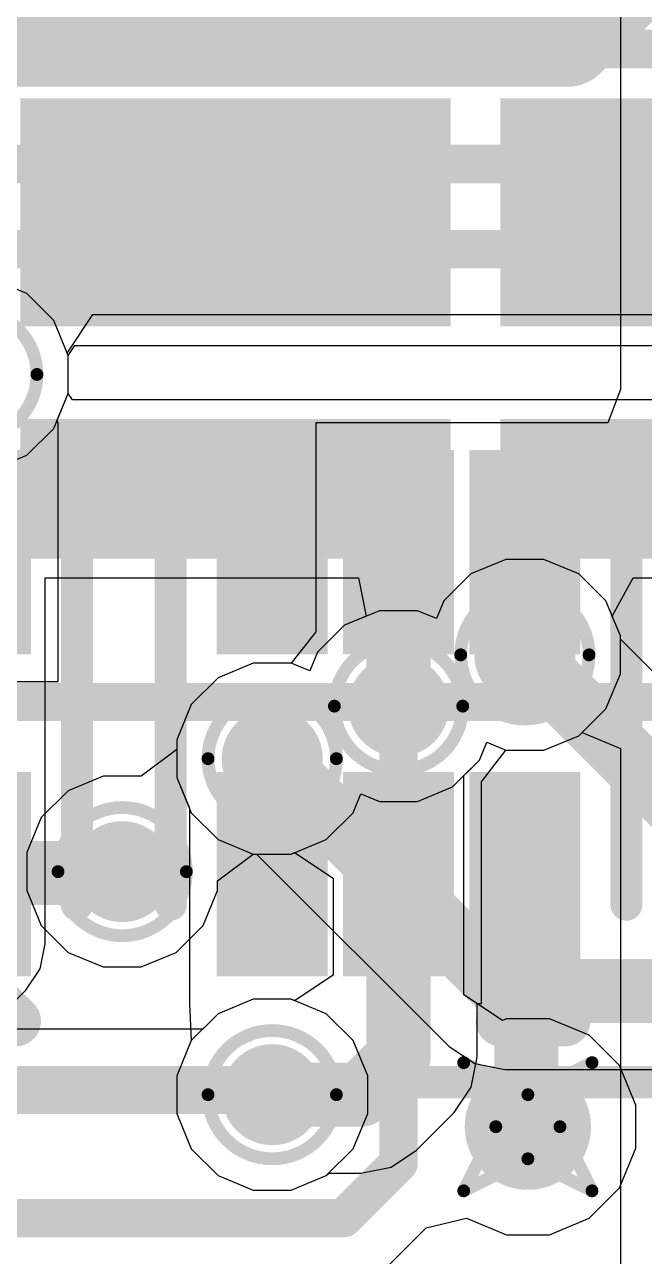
# Model space of a CAD drawing. Header units: inches. Extents: x -10 to 344, y -7 to 75.
# Drawn here: x 45.99 to 48.443, y 5.739 to 10.619 of the extents above; entities that cross this region are included whole.
import ezdxf

# ---------------------------------------------------------------- set-up
doc = ezdxf.new("R2010")
doc.units = ezdxf.units.IN
for name, color, linetype in [('Bottom Layer', 5, 'Continuous'), ('Bottom Overlay', 54, 'Continuous'), ('Bottom Paste', 16, 'Continuous'), ('Bottom Solder', 6, 'Continuous'), ('Drill Drawing', 1, 'Continuous'), ('Mid Layer 1', 16, 'Continuous'), ('Mid Layer 2', 76, 'Continuous'), ('Top Layer', 1, 'Continuous'), ('Top Overlay', 2, 'Continuous'), ('Top Solder', 216, 'Continuous'), ('Via Holes', 16, 'Continuous')]:
    doc.layers.add(name, color=color, linetype=linetype)

# ---------------------------------------------------------------- blocks, each defined once
blk = doc.blocks.new('8_WSON__8_6__28')
at = {"layer": 'Top Overlay'}
blk.add_lwpolyline([(4, -3, 0.127, 0.127, 0), (-4, -3, 0.127, 0.127, 0)], format="xyseb", dxfattribs=at)
blk = doc.blocks.new('MFFX_29')
at = {"layer": 'Top Layer'}
for points in [[(-1.6999, 1.905), (-0.1999, 1.905), (-0.1999, 1.555), (-1.6999, 1.555)], [(0.2001, 1.905), (1.7001, 1.905), (1.7001, 1.555), (0.2001, 1.555)], [(-1.6999, 0.985), (-0.1999, 0.985), (-0.1999, 0.285), (-1.6999, 0.285)], [(0.2001, 0.985), (1.7001, 0.985), (1.7001, 0.285), (0.2001, 0.285)]]:
    blk.add_hatch(color=1, dxfattribs=at).paths.add_polyline_path(points)
at = {"layer": 'Top Solder'}
for points in [[(-1.8015, 2.0066), (-0.0983, 2.0066), (-0.0983, 1.4534), (-1.8015, 1.4534)], [(0.0985, 2.0066), (1.8017, 2.0066), (1.8017, 1.4534), (0.0985, 1.4534)], [(-1.8015, 1.0866), (-0.0983, 1.0866), (-0.0983, 0.1834), (-1.8015, 0.1834)], [(0.0985, 1.0866), (1.8017, 1.0866), (1.8017, 0.1834), (0.0985, 0.1834)]]:
    blk.add_hatch(color=216, dxfattribs=at).paths.add_polyline_path(points)
at = {"layer": 'Top Overlay'}
blk.add_lwpolyline([(2.27, 2.575, 0.15, 0.15, 0), (-3.075, 2.575, 0.15, 0.15, 0)], format="xyseb", dxfattribs=at)
blk = doc.blocks.new('SOT_563_B_75')
at = {"layer": 'Bottom Layer'}
for points in [[(-0.973, 0.35), (-0.973, 0.65), (-0.303, 0.65), (-0.303, 0.35)], [(0.303, 0.35), (0.303, 0.65), (0.973, 0.65), (0.973, 0.35)], [(-0.973, -0.15), (-0.973, 0.15), (-0.303, 0.15), (-0.303, -0.15)], [(0.303, -0.15), (0.303, 0.15), (0.973, 0.15), (0.973, -0.15)], [(-0.973, -0.65), (-0.973, -0.35), (-0.303, -0.35), (-0.303, -0.65)], [(0.303, -0.65), (0.303, -0.35), (0.973, -0.35), (0.973, -0.65)]]:
    blk.add_hatch(color=5, dxfattribs=at).paths.add_polyline_path(points)
at = {"layer": 'Bottom Paste'}
for points in [[(-0.973, 0.35), (-0.973, 0.65), (-0.303, 0.65), (-0.303, 0.35)], [(0.303, 0.35), (0.303, 0.65), (0.973, 0.65), (0.973, 0.35)], [(-0.973, -0.15), (-0.973, 0.15), (-0.303, 0.15), (-0.303, -0.15)], [(0.303, -0.15), (0.303, 0.15), (0.973, 0.15), (0.973, -0.15)], [(-0.973, -0.65), (-0.973, -0.35), (-0.303, -0.35), (-0.303, -0.65)], [(0.303, -0.65), (0.303, -0.35), (0.973, -0.35), (0.973, -0.65)]]:
    blk.add_hatch(color=16, dxfattribs=at).paths.add_polyline_path(points)
at = {"layer": 'Bottom Solder'}
for points in [[(-1.043, 0.28), (-1.043, 0.72), (-0.233, 0.72), (-0.233, 0.28)], [(0.233, 0.28), (0.233, 0.72), (1.043, 0.72), (1.043, 0.28)], [(-1.043, -0.22), (-1.043, 0.22), (-0.233, 0.22), (-0.233, -0.22)], [(0.233, -0.22), (0.233, 0.22), (1.043, 0.22), (1.043, -0.22)], [(-1.043, -0.72), (-1.043, -0.28), (-0.233, -0.28), (-0.233, -0.72)], [(0.233, -0.72), (0.233, -0.28), (1.043, -0.28), (1.043, -0.72)]]:
    blk.add_hatch(color=6, dxfattribs=at).paths.add_polyline_path(points)
at = {"layer": 'Bottom Overlay'}
for points in [[(-0.7588, 0.9016, 0.127, 0.127, 0), (0.7412, 0.9016, 0.127, 0.127, 0)], [(-1.2203, -0.4052, 0.2, 0.2, 0), (-1.2203, -0.6592, 0.2, 0.2, 0)], [(-1.2203, -0.4052, 0.2, 0.2, 0), (-1.0933, -0.5322, 0.2, 0.2, 0)], [(-1.0933, -0.5322, 0.2, 0.2, 0), (-1.2203, -0.6592, 0.2, 0.2, 0)], [(-0.7588, -0.9016, 0.127, 0.127, 0), (0.7412, -0.9016, 0.127, 0.127, 0)]]:
    blk.add_lwpolyline(points, format="xyseb", dxfattribs=at)
for points in [[(-0.7905, 0.9016, 0.0635, 0.0635, 1), (-0.727, 0.9016, 0.0635, 0.0635, 1)], [(0.7095, 0.9016, 0.0635, 0.0635, 1), (0.773, 0.9016, 0.0635, 0.0635, 1)], [(-1.2703, -0.4052, 0.1, 0.1, 1), (-1.1703, -0.4052, 0.1, 0.1, 1)], [(-1.2703, -0.4052, 0.1, 0.1, 1), (-1.1703, -0.4052, 0.1, 0.1, 1)], [(-1.1433, -0.5322, 0.1, 0.1, 1), (-1.0433, -0.5322, 0.1, 0.1, 1)], [(-1.1433, -0.5322, 0.1, 0.1, 1), (-1.0433, -0.5322, 0.1, 0.1, 1)], [(-1.2703, -0.6592, 0.1, 0.1, 1), (-1.1703, -0.6592, 0.1, 0.1, 1)], [(-1.2703, -0.6592, 0.1, 0.1, 1), (-1.1703, -0.6592, 0.1, 0.1, 1)], [(-0.7905, -0.9016, 0.0635, 0.0635, 1), (-0.727, -0.9016, 0.0635, 0.0635, 1)], [(0.7095, -0.9016, 0.0635, 0.0635, 1), (0.773, -0.9016, 0.0635, 0.0635, 1)]]:
    blk.add_lwpolyline(points, format="xyseb", close=True, dxfattribs=at)
blk = doc.blocks.new('SOT_563_B_77')
at = {"layer": 'Bottom Layer'}
for points in [[(-0.973, 0.35), (-0.973, 0.65), (-0.303, 0.65), (-0.303, 0.35)], [(0.303, 0.35), (0.303, 0.65), (0.973, 0.65), (0.973, 0.35)], [(-0.973, -0.15), (-0.973, 0.15), (-0.303, 0.15), (-0.303, -0.15)], [(0.303, -0.15), (0.303, 0.15), (0.973, 0.15), (0.973, -0.15)], [(-0.973, -0.65), (-0.973, -0.35), (-0.303, -0.35), (-0.303, -0.65)], [(0.303, -0.65), (0.303, -0.35), (0.973, -0.35), (0.973, -0.65)]]:
    blk.add_hatch(color=5, dxfattribs=at).paths.add_polyline_path(points)
at = {"layer": 'Bottom Paste'}
for points in [[(-0.973, 0.35), (-0.973, 0.65), (-0.303, 0.65), (-0.303, 0.35)], [(0.303, 0.35), (0.303, 0.65), (0.973, 0.65), (0.973, 0.35)], [(-0.973, -0.15), (-0.973, 0.15), (-0.303, 0.15), (-0.303, -0.15)], [(0.303, -0.15), (0.303, 0.15), (0.973, 0.15), (0.973, -0.15)], [(-0.973, -0.65), (-0.973, -0.35), (-0.303, -0.35), (-0.303, -0.65)], [(0.303, -0.65), (0.303, -0.35), (0.973, -0.35), (0.973, -0.65)]]:
    blk.add_hatch(color=16, dxfattribs=at).paths.add_polyline_path(points)
at = {"layer": 'Bottom Solder'}
for points in [[(-1.043, 0.28), (-1.043, 0.72), (-0.233, 0.72), (-0.233, 0.28)], [(0.233, 0.28), (0.233, 0.72), (1.043, 0.72), (1.043, 0.28)], [(-1.043, -0.22), (-1.043, 0.22), (-0.233, 0.22), (-0.233, -0.22)], [(0.233, -0.22), (0.233, 0.22), (1.043, 0.22), (1.043, -0.22)], [(-1.043, -0.72), (-1.043, -0.28), (-0.233, -0.28), (-0.233, -0.72)], [(0.233, -0.72), (0.233, -0.28), (1.043, -0.28), (1.043, -0.72)]]:
    blk.add_hatch(color=6, dxfattribs=at).paths.add_polyline_path(points)
at = {"layer": 'Bottom Overlay'}
for points in [[(-0.7588, 0.9016, 0.127, 0.127, 0), (0.7412, 0.9016, 0.127, 0.127, 0)], [(-1.2203, -0.4052, 0.2, 0.2, 0), (-1.2203, -0.6592, 0.2, 0.2, 0)], [(-1.2203, -0.4052, 0.2, 0.2, 0), (-1.0933, -0.5322, 0.2, 0.2, 0)], [(-1.0933, -0.5322, 0.2, 0.2, 0), (-1.2203, -0.6592, 0.2, 0.2, 0)], [(-0.7588, -0.9016, 0.127, 0.127, 0), (0.7412, -0.9016, 0.127, 0.127, 0)]]:
    blk.add_lwpolyline(points, format="xyseb", dxfattribs=at)
for points in [[(-0.7905, 0.9016, 0.0635, 0.0635, 1), (-0.727, 0.9016, 0.0635, 0.0635, 1)], [(0.7095, 0.9016, 0.0635, 0.0635, 1), (0.773, 0.9016, 0.0635, 0.0635, 1)], [(-1.2703, -0.4052, 0.1, 0.1, 1), (-1.1703, -0.4052, 0.1, 0.1, 1)], [(-1.2703, -0.4052, 0.1, 0.1, 1), (-1.1703, -0.4052, 0.1, 0.1, 1)], [(-1.1433, -0.5322, 0.1, 0.1, 1), (-1.0433, -0.5322, 0.1, 0.1, 1)], [(-1.1433, -0.5322, 0.1, 0.1, 1), (-1.0433, -0.5322, 0.1, 0.1, 1)], [(-1.2703, -0.6592, 0.1, 0.1, 1), (-1.1703, -0.6592, 0.1, 0.1, 1)], [(-1.2703, -0.6592, 0.1, 0.1, 1), (-1.1703, -0.6592, 0.1, 0.1, 1)], [(-0.7905, -0.9016, 0.0635, 0.0635, 1), (-0.727, -0.9016, 0.0635, 0.0635, 1)], [(0.7095, -0.9016, 0.0635, 0.0635, 1), (0.773, -0.9016, 0.0635, 0.0635, 1)]]:
    blk.add_lwpolyline(points, format="xyseb", close=True, dxfattribs=at)

msp = doc.modelspace()

# ---------------------------------------------------------------- hatches: boundary and pattern name
at = {"layer": 'Bottom Layer'}
h = msp.add_hatch(color=5, dxfattribs=at)
edge = h.paths.add_edge_path()
edge.add_arc((47.9703, 8.122), 0.2, 0, 360)
h = msp.add_hatch(color=5, dxfattribs=at)
edge = h.paths.add_edge_path()
edge.add_arc((47.4703, 7.9188), 0.2, 0, 360)
h = msp.add_hatch(color=5, dxfattribs=at)
edge = h.paths.add_edge_path()
edge.add_arc((46.9703, 7.7107), 0.2, 0, 360)
h = msp.add_hatch(color=5, dxfattribs=at)
edge = h.paths.add_edge_path()
edge.add_arc((46.3765, 7.2632), 0.2, 0, 360)
h = msp.add_hatch(color=5, dxfattribs=at)
edge = h.paths.add_edge_path()
edge.add_arc((46.9703, 6.3795), 0.2, 0, 360)
h = msp.add_hatch(color=5, dxfattribs=at)
edge = h.paths.add_edge_path()
edge.add_arc((47.9822, 6.2525), 0.25, 0, 360)
at = {"layer": 'Mid Layer 1'}
h = msp.add_hatch(color=16, dxfattribs=at)
edge = h.paths.add_edge_path()
edge.add_arc((47.9703, 8.122), 0.2, 0, 360)
h = msp.add_hatch(color=16, dxfattribs=at)
edge = h.paths.add_edge_path()
edge.add_arc((47.4703, 7.9188), 0.2, 0, 360)
h = msp.add_hatch(color=16, dxfattribs=at)
edge = h.paths.add_edge_path()
edge.add_arc((46.9703, 7.7107), 0.2, 0, 360)
h = msp.add_hatch(color=16, dxfattribs=at)
edge = h.paths.add_edge_path()
edge.add_arc((46.3765, 7.2632), 0.2, 0, 360)
h = msp.add_hatch(color=16, dxfattribs=at)
edge = h.paths.add_edge_path()
edge.add_arc((46.9703, 6.3795), 0.2, 0, 360)
h = msp.add_hatch(color=16, dxfattribs=at)
edge = h.paths.add_edge_path()
edge.add_arc((47.9822, 6.2525), 0.25, 0, 360)
at = {"layer": 'Mid Layer 2'}
h = msp.add_hatch(color=76, dxfattribs=at)
edge = h.paths.add_edge_path()
edge.add_arc((47.9703, 8.122), 0.2, 0, 360)
h = msp.add_hatch(color=76, dxfattribs=at)
edge = h.paths.add_edge_path()
edge.add_arc((47.4703, 7.9188), 0.2, 0, 360)
h = msp.add_hatch(color=76, dxfattribs=at)
edge = h.paths.add_edge_path()
edge.add_arc((46.9703, 7.7107), 0.2, 0, 360)
h = msp.add_hatch(color=76, dxfattribs=at)
edge = h.paths.add_edge_path()
edge.add_arc((46.3765, 7.2632), 0.2, 0, 360)
h = msp.add_hatch(color=76, dxfattribs=at)
edge = h.paths.add_edge_path()
edge.add_arc((46.9703, 6.3795), 0.2, 0, 360)
h = msp.add_hatch(color=76, dxfattribs=at)
edge = h.paths.add_edge_path()
edge.add_arc((47.9822, 6.2525), 0.25, 0, 360)
at = {"layer": 'Top Layer'}
h = msp.add_hatch(color=1, dxfattribs=at)
edge = h.paths.add_edge_path()
edge.add_arc((47.9703, 8.122), 0.2, 0, 360)
h = msp.add_hatch(color=1, dxfattribs=at)
edge = h.paths.add_edge_path()
edge.add_arc((47.4703, 7.9188), 0.2, 0, 360)
h = msp.add_hatch(color=1, dxfattribs=at)
edge = h.paths.add_edge_path()
edge.add_arc((46.9703, 7.7107), 0.2, 0, 360)
h = msp.add_hatch(color=1, dxfattribs=at)
edge = h.paths.add_edge_path()
edge.add_arc((46.3765, 7.2632), 0.2, 0, 360)
h = msp.add_hatch(color=1, dxfattribs=at)
edge = h.paths.add_edge_path()
edge.add_arc((46.9703, 6.3795), 0.2, 0, 360)
h = msp.add_hatch(color=1, dxfattribs=at)
edge = h.paths.add_edge_path()
edge.add_arc((47.9822, 6.2525), 0.25, 0, 360)
at = {"layer": 'Via Holes'}
h = msp.add_hatch(color=7, dxfattribs=at)
edge = h.paths.add_edge_path()
edge.add_arc((47.9703, 8.122), 0.1, 0, 360)
h = msp.add_hatch(color=7, dxfattribs=at)
edge = h.paths.add_edge_path()
edge.add_arc((47.4703, 7.9188), 0.1, 0, 360)
h = msp.add_hatch(color=7, dxfattribs=at)
edge = h.paths.add_edge_path()
edge.add_arc((46.9703, 7.7107), 0.1, 0, 360)
h = msp.add_hatch(color=7, dxfattribs=at)
edge = h.paths.add_edge_path()
edge.add_arc((46.3765, 7.2632), 0.1, 0, 360)
h = msp.add_hatch(color=7, dxfattribs=at)
edge = h.paths.add_edge_path()
edge.add_arc((46.9703, 6.3795), 0.1, 0, 360)
h = msp.add_hatch(color=7, dxfattribs=at)
edge = h.paths.add_edge_path()
edge.add_arc((47.9822, 6.2525), 0.125, 0, 360)

# ---------------------------------------------------------------- linework, layer by layer
at = {"layer": 'Bottom Layer'}
for p, q in [((48.3488, 13.3238), (48.3488, 9.1732)), ((45.9992, 9.5531), (45.8603, 9.6106)), ((46.1055, 9.4468), (45.9992, 9.5531)), ((46.163, 9.3079), (46.1055, 9.4468)), ((46.163, 9.1576), (46.163, 9.3079)), ((46.1183, 9.0497), (46.163, 9.1576)), ((48.3488, 9.1732), (48.2981, 9.0418)), ((46.1236, 9.0418), (46.1183, 9.0497)), ((46.1236, 8.0162), (46.1236, 9.0418)), ((46.1236, 9.0418), (46.1236, 9.0418)), ((48.1964, 9.0418), (47.1425, 9.0418)), ((47.1425, 9.0418), (47.1425, 8.2133)), ((48.2981, 9.0418), (48.1964, 9.0418)), ((47.1425, 8.2133), (47.0455, 8.0885)), ((46.8952, 8.0885), (46.7563, 8.031)), ((47.0455, 8.0885), (46.8952, 8.0885)), ((45.6271, 8.0162), (46.1236, 8.0162)), ((46.7563, 8.031), (46.6501, 7.9247)), ((46.6501, 7.9247), (46.5925, 7.7859)), ((48.1843, 7.8017), (48.1964, 7.8138)), ((48.1964, 7.8138), (48.3488, 7.7507)), ((46.5925, 7.7859), (46.5925, 7.6356)), ((48.0455, 7.7442), (48.1843, 7.8017)), ((47.7981, 7.6194), (47.8952, 7.7442)), ((47.8952, 7.7442), (48.0455, 7.7442)), ((48.3488, 7.7507), (48.3488, 5.3846)), ((46.5925, 7.6356), (46.6425, 7.5149)), ((47.7981, 6.7402), (47.7981, 7.6194)), ((46.6425, 7.5149), (46.6425, 6.7402)), ((46.6425, 6.7402), (46.6425, 6.7402)), ((46.6425, 6.7402), (46.6425, 6.7402)), ((46.6425, 6.7402), (46.6501, 6.5935)), ((47.7811, 6.5283), (47.7811, 6.7402)), ((47.7811, 6.7402), (47.7981, 6.7402)), ((46.6501, 6.5935), (46.5925, 6.4546)), ((47.7575, 6.4093), (47.7811, 6.5283)), ((46.5925, 6.4546), (46.5925, 6.3043)), ((47.6901, 6.3085), (47.7575, 6.4093)), ((46.5925, 6.3043), (46.6501, 6.1655)), ((47.5413, 6.1597), (47.6901, 6.3085)), ((46.6501, 6.1655), (46.7563, 6.0592)), ((47.4405, 6.0924), (47.5413, 6.1597)), ((46.7563, 6.0592), (46.8952, 6.0017)), ((47.0455, 6.0017), (47.1843, 6.0592)), ((47.1843, 6.0592), (47.1939, 6.0687)), ((47.1939, 6.0687), (47.3215, 6.0687)), ((47.3215, 6.0687), (47.4405, 6.0924)), ((46.8952, 6.0017), (47.0455, 6.0017))]:
    msp.add_line(p, q, dxfattribs=at)
for points in [[(47.4703, 8.0712, 0.254, 0.254, 0), (47.4703, 8.529, 0.254, 0.254, 0)], [(47.9703, 8.122, 0.1524, 0.1524, 0), (47.9703, 8.529, 0.1524, 0.1524, 0)], [(46.9703, 7.253, 0.1524, 0.1524, 0), (46.9703, 7.7107, 0.1524, 0.1524, 0)], [(47.4703, 6.5283, 0.254, 0.254, 0), (47.4703, 7.38, 0.254, 0.254, 0)], [(45.8009, 7.2581, 0.254, 0.254, 0), (46.3714, 7.2581, 0.254, 0.254, 0)], [(46.3714, 7.2581, 0.254, 0.254, 0), (46.3765, 7.2632, 0.254, 0.254, 0)], [(47.9763, 6.2076, 0.254, 0.254, 0), (47.9763, 7.247, 0.254, 0.254, 0)], [(47.9703, 7.253, 0.1524, 0.1524, 0), (47.9763, 7.247, 0.1524, 0.1524, 0)], [(47.3215, 6.3795, 0.254, 0.254, 0), (47.4703, 6.5283, 0.254, 0.254, 0)], [(46.9703, 6.3795, 0.254, 0.254, 0), (47.3215, 6.3795, 0.254, 0.254, 0)], [(47.9763, 6.2076, 0.1524, 0.1524, 0), (47.9822, 6.2017, 0.1524, 0.1524, 0)]]:
    msp.add_lwpolyline(points, format="xyseb", dxfattribs=at)
for points in [[(47.4068, 8.529, 0.127, 0.127, 1), (47.5338, 8.529, 0.127, 0.127, 1)], [(47.9322, 8.529, 0.0762, 0.0762, 1), (48.0084, 8.529, 0.0762, 0.0762, 1)], [(47.4068, 8.0712, 0.127, 0.127, 1), (47.5338, 8.0712, 0.127, 0.127, 1)], [(47.9322, 8.122, 0.0762, 0.0762, 1), (48.0084, 8.122, 0.0762, 0.0762, 1)], [(46.9322, 7.7107, 0.0762, 0.0762, 1), (47.0084, 7.7107, 0.0762, 0.0762, 1)], [(47.4068, 7.38, 0.127, 0.127, 1), (47.5338, 7.38, 0.127, 0.127, 1)], [(46.3079, 7.2581, 0.127, 0.127, 1), (46.4349, 7.2581, 0.127, 0.127, 1)], [(46.3079, 7.2581, 0.127, 0.127, 1), (46.4349, 7.2581, 0.127, 0.127, 1)], [(46.313, 7.2632, 0.127, 0.127, 1), (46.44, 7.2632, 0.127, 0.127, 1)], [(47.9128, 7.247, 0.127, 0.127, 1), (48.0398, 7.247, 0.127, 0.127, 1)], [(46.9322, 7.253, 0.0762, 0.0762, 1), (47.0084, 7.253, 0.0762, 0.0762, 1)], [(47.9322, 7.253, 0.0762, 0.0762, 1), (48.0084, 7.253, 0.0762, 0.0762, 1)], [(47.9382, 7.247, 0.0762, 0.0762, 1), (48.0144, 7.247, 0.0762, 0.0762, 1)], [(47.4068, 6.5283, 0.127, 0.127, 1), (47.5338, 6.5283, 0.127, 0.127, 1)], [(47.4068, 6.5283, 0.127, 0.127, 1), (47.5338, 6.5283, 0.127, 0.127, 1)], [(46.9068, 6.3795, 0.127, 0.127, 1), (47.0338, 6.3795, 0.127, 0.127, 1)], [(47.258, 6.3795, 0.127, 0.127, 1), (47.385, 6.3795, 0.127, 0.127, 1)], [(47.258, 6.3795, 0.127, 0.127, 1), (47.385, 6.3795, 0.127, 0.127, 1)], [(47.9128, 6.2076, 0.127, 0.127, 1), (48.0398, 6.2076, 0.127, 0.127, 1)], [(47.9382, 6.2076, 0.0762, 0.0762, 1), (48.0144, 6.2076, 0.0762, 0.0762, 1)], [(47.9441, 6.2017, 0.0762, 0.0762, 1), (48.0203, 6.2017, 0.0762, 0.0762, 1)]]:
    msp.add_lwpolyline(points, format="xyseb", close=True, dxfattribs=at)
at = {"layer": 'Drill Drawing'}
for points in [[(46.0392, 9.2328, 0.0508, 0.0508, 1), (45.5312, 9.2328, 0.0508, 0.0508, 1)], [(46.0265, 9.2328, 0.0254, 0.0254, 1), (46.0519, 9.2328, 0.0254, 0.0254, 1)], [(48.2243, 8.122, 0.0508, 0.0508, 1), (47.7163, 8.122, 0.0508, 0.0508, 1)], [(47.7243, 7.9188, 0.0508, 0.0508, 1), (47.2163, 7.9188, 0.0508, 0.0508, 1)], [(47.7036, 8.122, 0.0254, 0.0254, 1), (47.729, 8.122, 0.0254, 0.0254, 1)], [(48.2116, 8.122, 0.0254, 0.0254, 1), (48.237, 8.122, 0.0254, 0.0254, 1)], [(47.2243, 7.7107, 0.0508, 0.0508, 1), (46.7163, 7.7107, 0.0508, 0.0508, 1)], [(47.2036, 7.9188, 0.0254, 0.0254, 1), (47.229, 7.9188, 0.0254, 0.0254, 1)], [(47.7116, 7.9188, 0.0254, 0.0254, 1), (47.737, 7.9188, 0.0254, 0.0254, 1)], [(46.7036, 7.7107, 0.0254, 0.0254, 1), (46.729, 7.7107, 0.0254, 0.0254, 1)], [(47.2116, 7.7107, 0.0254, 0.0254, 1), (47.237, 7.7107, 0.0254, 0.0254, 1)], [(46.6305, 7.2632, 0.0508, 0.0508, 1), (46.1225, 7.2632, 0.0508, 0.0508, 1)], [(46.1098, 7.2632, 0.0254, 0.0254, 1), (46.1352, 7.2632, 0.0254, 0.0254, 1)], [(46.6178, 7.2632, 0.0254, 0.0254, 1), (46.6432, 7.2632, 0.0254, 0.0254, 1)], [(47.2243, 6.3795, 0.0508, 0.0508, 1), (46.7163, 6.3795, 0.0508, 0.0508, 1)], [(47.7155, 6.5065, 0.0254, 0.0254, 1), (47.7409, 6.5065, 0.0254, 0.0254, 1)], [(47.7155, 6.5065, 0.0254, 0.0254, 1), (47.7409, 6.5065, 0.0254, 0.0254, 1)], [(48.2235, 6.5065, 0.0254, 0.0254, 1), (48.2489, 6.5065, 0.0254, 0.0254, 1)], [(48.2235, 6.5065, 0.0254, 0.0254, 1), (48.2489, 6.5065, 0.0254, 0.0254, 1)], [(46.7036, 6.3795, 0.0254, 0.0254, 1), (46.729, 6.3795, 0.0254, 0.0254, 1)], [(47.2116, 6.3795, 0.0254, 0.0254, 1), (47.237, 6.3795, 0.0254, 0.0254, 1)], [(47.9695, 6.3795, 0.0254, 0.0254, 1), (47.9949, 6.3795, 0.0254, 0.0254, 1)], [(47.9695, 6.3795, 0.0254, 0.0254, 1), (47.9949, 6.3795, 0.0254, 0.0254, 1)], [(47.8425, 6.2525, 0.0254, 0.0254, 1), (47.8679, 6.2525, 0.0254, 0.0254, 1)], [(47.8425, 6.2525, 0.0254, 0.0254, 1), (47.8679, 6.2525, 0.0254, 0.0254, 1)], [(48.0965, 6.2525, 0.0254, 0.0254, 1), (48.1219, 6.2525, 0.0254, 0.0254, 1)], [(48.0965, 6.2525, 0.0254, 0.0254, 1), (48.1219, 6.2525, 0.0254, 0.0254, 1)], [(47.9695, 6.1255, 0.0254, 0.0254, 1), (47.9949, 6.1255, 0.0254, 0.0254, 1)], [(47.9695, 6.1255, 0.0254, 0.0254, 1), (47.9949, 6.1255, 0.0254, 0.0254, 1)], [(47.7155, 5.9985, 0.0254, 0.0254, 1), (47.7409, 5.9985, 0.0254, 0.0254, 1)], [(47.7155, 5.9985, 0.0254, 0.0254, 1), (47.7409, 5.9985, 0.0254, 0.0254, 1)], [(48.2235, 5.9985, 0.0254, 0.0254, 1), (48.2489, 5.9985, 0.0254, 0.0254, 1)], [(48.2235, 5.9985, 0.0254, 0.0254, 1), (48.2489, 5.9985, 0.0254, 0.0254, 1)]]:
    msp.add_lwpolyline(points, format="xyseb", close=True, dxfattribs=at)
for points in [[(47.7282, 6.5065, 0.0508, 0.0508, 0), (47.9822, 6.3795, 0.0508, 0.0508, 0)], [(47.7282, 6.5065, 0.0508, 0.0508, 0), (47.8552, 6.2525, 0.0508, 0.0508, 0)], [(47.9822, 6.3795, 0.0508, 0.0508, 0), (48.2362, 6.5065, 0.0508, 0.0508, 0)], [(48.1092, 6.2525, 0.0508, 0.0508, 0), (48.2362, 6.5065, 0.0508, 0.0508, 0)], [(47.7282, 5.9985, 0.0508, 0.0508, 0), (47.8552, 6.2525, 0.0508, 0.0508, 0)], [(48.1092, 6.2525, 0.0508, 0.0508, 0), (48.2362, 5.9985, 0.0508, 0.0508, 0)], [(47.7282, 5.9985, 0.0508, 0.0508, 0), (47.9822, 6.1255, 0.0508, 0.0508, 0)], [(47.9822, 6.1255, 0.0508, 0.0508, 0), (48.2362, 5.9985, 0.0508, 0.0508, 0)]]:
    msp.add_lwpolyline(points, format="xyseb", dxfattribs=at)
at = {"layer": 'Mid Layer 1'}
for p, q in [((45.9992, 9.5531), (45.8603, 9.6106)), ((46.1055, 9.4468), (45.9992, 9.5531)), ((46.163, 9.3079), (46.1055, 9.4468)), ((46.163, 9.1576), (46.163, 9.3079)), ((46.1055, 9.0188), (46.163, 9.1576)), ((45.9992, 8.9125), (46.1055, 9.0188)), ((45.8603, 8.855), (45.9992, 8.9125)), ((47.8952, 8.4998), (47.7563, 8.4423)), ((48.0455, 8.4998), (47.8952, 8.4998)), ((48.1843, 8.4423), (48.0455, 8.4998)), ((47.7563, 8.4423), (47.6501, 8.336)), ((48.2906, 8.336), (48.1843, 8.4423)), ((47.3952, 8.2966), (47.2563, 8.2391)), ((47.5455, 8.2966), (47.3952, 8.2966)), ((47.6208, 8.2654), (47.5455, 8.2966)), ((47.6501, 8.336), (47.6208, 8.2654)), ((48.3481, 8.1971), (48.2906, 8.336)), ((47.2563, 8.2391), (47.1501, 8.1328)), ((48.3481, 8.1837), (48.3481, 8.1971)), ((48.9604, 7.5714), (48.3481, 8.1837)), ((47.1501, 8.1328), (47.1191, 8.058)), ((46.8952, 8.0885), (46.7563, 8.031)), ((47.0455, 8.0885), (46.8952, 8.0885)), ((47.1191, 8.058), (47.0455, 8.0885)), ((46.7563, 8.031), (46.6501, 7.9247)), ((46.6501, 7.9247), (46.5925, 7.7859)), ((46.5925, 7.7859), (46.5925, 7.6356)), ((46.5925, 7.6356), (46.6501, 7.4967)), ((46.6501, 7.4967), (46.7563, 7.3904)), ((46.7563, 7.3904), (46.8952, 7.3329)), ((46.8952, 7.3329), (46.9086, 7.3329)), ((46.9086, 7.3329), (47.6709, 6.5707)), ((46.8952, 6.7573), (46.7563, 6.6998)), ((47.0455, 6.7573), (46.8952, 6.7573)), ((47.1843, 6.6998), (47.0455, 6.7573)), ((46.7563, 6.6998), (46.6501, 6.5935)), ((47.2906, 6.5935), (47.1843, 6.6998)), ((46.6501, 6.5935), (46.5925, 6.4546)), ((47.3481, 6.4546), (47.2906, 6.5935)), ((47.6709, 6.5707), (47.7717, 6.5033)), ((47.7717, 6.5033), (47.8906, 6.4796)), ((46.5925, 6.4546), (46.5925, 6.3043)), ((47.3481, 6.3043), (47.3481, 6.4546)), ((47.8906, 6.4796), (49.9696, 6.4796)), ((46.5925, 6.3043), (46.6501, 6.1655)), ((47.2906, 6.1655), (47.3481, 6.3043)), ((46.6501, 6.1655), (46.7563, 6.0592)), ((47.1843, 6.0592), (47.2906, 6.1655)), ((46.7563, 6.0592), (46.8952, 6.0017)), ((47.0455, 6.0017), (47.1843, 6.0592)), ((46.8952, 6.0017), (47.0455, 6.0017))]:
    msp.add_line(p, q, dxfattribs=at)
for points in [[(47.9703, 8.122, 0.254, 0.254, 0), (48.8317, 7.2606, 0.254, 0.254, 0)], [(46.9703, 7.7107, 0.254, 0.254, 0), (47.8906, 6.7904, 0.254, 0.254, 0)], [(47.8906, 6.7904, 0.254, 0.254, 0), (51.8457, 6.7904, 0.254, 0.254, 0)]]:
    msp.add_lwpolyline(points, format="xyseb", dxfattribs=at)
for points in [[(47.9068, 8.122, 0.127, 0.127, 1), (48.0338, 8.122, 0.127, 0.127, 1)], [(46.9068, 7.7107, 0.127, 0.127, 1), (47.0338, 7.7107, 0.127, 0.127, 1)], [(47.8271, 6.7904, 0.127, 0.127, 1), (47.9541, 6.7904, 0.127, 0.127, 1)], [(47.8271, 6.7904, 0.127, 0.127, 1), (47.9541, 6.7904, 0.127, 0.127, 1)]]:
    msp.add_lwpolyline(points, format="xyseb", close=True, dxfattribs=at)
at = {"layer": 'Mid Layer 2'}
for p, q in [((46.159, 9.3177), (46.2608, 9.4701)), ((46.2608, 9.4701), (49.7793, 9.4701)), ((46.163, 9.3079), (46.159, 9.3177)), ((46.163, 9.1576), (46.163, 9.3079)), ((46.1055, 9.0188), (46.163, 9.1576)), ((45.9992, 8.9125), (46.1055, 9.0188)), ((45.8603, 8.855), (45.9992, 8.9125)), ((47.8952, 8.4998), (47.7563, 8.4423)), ((48.0455, 8.4998), (47.8952, 8.4998)), ((48.1843, 8.4423), (48.0455, 8.4998)), ((47.7563, 8.4423), (47.6501, 8.336)), ((48.2906, 8.336), (48.1843, 8.4423)), ((47.3952, 8.2966), (47.2563, 8.2391)), ((47.5455, 8.2966), (47.3952, 8.2966)), ((47.6208, 8.2654), (47.5455, 8.2966)), ((47.6501, 8.336), (47.6208, 8.2654)), ((48.3481, 8.1971), (48.2906, 8.336)), ((47.2563, 8.2391), (47.1501, 8.1328)), ((48.3481, 8.0469), (48.3481, 8.1971)), ((47.1501, 8.1328), (47.1191, 8.058)), ((46.8952, 8.0885), (46.7563, 8.031)), ((47.0455, 8.0885), (46.8952, 8.0885)), ((47.1191, 8.058), (47.0455, 8.0885)), ((46.7563, 8.031), (46.6501, 7.9247)), ((48.2906, 7.908), (48.3481, 8.0469)), ((46.6501, 7.9247), (46.5925, 7.7859)), ((48.1843, 7.8017), (48.2906, 7.908)), ((46.5925, 7.7859), (46.5925, 7.7476)), ((47.7906, 7.7048), (47.8199, 7.7754)), ((47.8199, 7.7754), (47.8952, 7.7442)), ((48.0455, 7.7442), (48.1843, 7.8017)), ((46.5925, 7.7476), (46.4517, 7.641)), ((47.8952, 7.7442), (48.0455, 7.7442)), ((47.7293, 7.6435), (47.7906, 7.7048)), ((46.3014, 7.641), (46.1625, 7.5835)), ((46.4517, 7.641), (46.3014, 7.641)), ((47.7293, 6.7757), (47.7293, 7.6435)), ((46.1625, 7.5835), (46.0563, 7.4772)), ((46.0563, 7.4772), (45.9987, 7.3383)), ((45.9987, 7.3383), (45.9987, 7.188)), ((46.7543, 7.2263), (46.8952, 7.3329)), ((46.8952, 7.3329), (47.0455, 7.3329)), ((47.0455, 7.3329), (47.059, 7.3385)), ((47.059, 7.3385), (47.2114, 7.2367)), ((46.7543, 7.188), (46.7543, 7.2263)), ((47.2114, 7.2367), (47.2114, 6.8535)), ((45.9987, 7.188), (46.0563, 7.0492)), ((46.6968, 7.0492), (46.7543, 7.188)), ((46.0563, 7.0492), (46.1625, 6.9429)), ((46.5905, 6.9429), (46.6968, 7.0492)), ((46.1625, 6.9429), (46.3014, 6.8854)), ((46.4517, 6.8854), (46.5905, 6.9429)), ((46.3014, 6.8854), (46.4517, 6.8854)), ((47.2114, 6.8535), (47.059, 6.7517)), ((46.8952, 6.7573), (46.7563, 6.6998)), ((47.0455, 6.7573), (46.8952, 6.7573)), ((47.059, 6.7517), (47.0455, 6.7573)), ((47.8817, 6.6739), (47.7293, 6.7757)), ((46.7563, 6.6998), (46.695, 6.6384)), ((46.695, 6.6384), (45.2351, 6.6384)), ((47.8971, 6.6803), (47.8817, 6.6739)), ((48.0673, 6.6803), (47.8971, 6.6803)), ((48.2245, 6.6151), (48.0673, 6.6803)), ((48.3448, 6.4948), (48.2245, 6.6151)), ((48.41, 6.3376), (48.3448, 6.4948)), ((48.41, 6.1674), (48.41, 6.3376)), ((48.3448, 6.0101), (48.41, 6.1674)), ((48.2245, 5.8898), (48.3448, 6.0101)), ((47.5798, 5.8516), (47.7398, 5.8898)), ((47.7398, 5.8898), (47.8971, 5.8247)), ((48.0673, 5.8247), (48.2245, 5.8898)), ((47.4355, 5.7074), (47.5798, 5.8516)), ((47.8971, 5.8247), (48.0673, 5.8247))]:
    msp.add_line(p, q, dxfattribs=at)
for points in [[(48.1369, 10.5628, 0.381, 0.381, 0), (49.1035, 11.5293, 0.381, 0.381, 0)], [(35.9351, 10.5628, 0.381, 0.381, 0), (48.1369, 10.5628, 0.381, 0.381, 0)], [(36.3942, 10.0663, 0.1524, 0.1524, 0), (51.0524, 10.0663, 0.1524, 0.1524, 0)], [(36.5343, 9.729, 0.1524, 0.1524, 0), (50.8627, 9.729, 0.1524, 0.1524, 0)], [(47.4703, 6.1084, 0.1524, 0.1524, 0), (47.4703, 7.9188, 0.1524, 0.1524, 0)], [(42.9458, 6.3795, 0.1524, 0.1524, 0), (46.9703, 6.3795, 0.1524, 0.1524, 0)], [(47.2524, 5.8905, 0.1524, 0.1524, 0), (47.4703, 6.1084, 0.1524, 0.1524, 0)], [(43.1742, 5.8905, 0.1524, 0.1524, 0), (47.2524, 5.8905, 0.1524, 0.1524, 0)]]:
    msp.add_lwpolyline(points, format="xyseb", dxfattribs=at)
for points in [[(48.0416, 10.5628, 0.1905, 0.1905, 1), (48.2321, 10.5628, 0.1905, 0.1905, 1)], [(48.0416, 10.5628, 0.1905, 0.1905, 1), (48.2321, 10.5628, 0.1905, 0.1905, 1)], [(47.4322, 7.9188, 0.0762, 0.0762, 1), (47.5084, 7.9188, 0.0762, 0.0762, 1)], [(46.9322, 6.3795, 0.0762, 0.0762, 1), (47.0084, 6.3795, 0.0762, 0.0762, 1)], [(47.4322, 6.1084, 0.0762, 0.0762, 1), (47.5084, 6.1084, 0.0762, 0.0762, 1)], [(47.4322, 6.1084, 0.0762, 0.0762, 1), (47.5084, 6.1084, 0.0762, 0.0762, 1)], [(47.2143, 5.8905, 0.0762, 0.0762, 1), (47.2905, 5.8905, 0.0762, 0.0762, 1)], [(47.2143, 5.8905, 0.0762, 0.0762, 1), (47.2905, 5.8905, 0.0762, 0.0762, 1)]]:
    msp.add_lwpolyline(points, format="xyseb", close=True, dxfattribs=at)
at = {"layer": 'Top Layer'}
for p, q in [((46.163, 9.3079), (46.1892, 9.3472)), ((46.1892, 9.3472), (47.7531, 9.3472)), ((47.7531, 9.3472), (47.7531, 9.3471)), ((47.7531, 9.3471), (47.7975, 9.3471)), ((47.7975, 9.3471), (47.7975, 9.3472)), ((47.7975, 9.3472), (49.6531, 9.3472)), ((46.163, 9.1576), (46.163, 9.3079)), ((46.1796, 9.1328), (46.163, 9.1576)), ((47.7531, 9.1328), (46.1796, 9.1328)), ((47.7975, 9.1328), (47.7531, 9.1328)), ((47.7531, 9.1328), (47.7531, 9.1328)), ((47.9055, 9.1328), (47.7975, 9.1328)), ((47.7975, 9.1328), (47.7975, 9.1328)), ((49.6531, 9.1328), (47.9055, 9.1328)), ((46.0715, 6.9767), (46.0715, 8.4272)), ((46.0715, 8.4272), (47.3121, 8.4272)), ((47.3121, 8.4272), (47.3425, 8.2748)), ((48.316, 8.2748), (48.3986, 8.4272)), ((48.3986, 8.4272), (49.6531, 8.4272)), ((47.3425, 8.2748), (47.2563, 8.2391)), ((48.3481, 8.1971), (48.316, 8.2748)), ((47.2563, 8.2391), (47.1501, 8.1328)), ((48.3481, 8.0469), (48.3481, 8.1971)), ((47.1501, 8.1328), (47.1191, 8.058)), ((46.8952, 8.0885), (46.7563, 8.031)), ((47.0455, 8.0885), (46.8952, 8.0885)), ((47.1191, 8.058), (47.0455, 8.0885)), ((46.7563, 8.031), (46.6501, 7.9247)), ((48.2906, 7.908), (48.3481, 8.0469)), ((46.6501, 7.9247), (46.5925, 7.7859)), ((48.1843, 7.8017), (48.2906, 7.908)), ((46.5925, 7.7859), (46.5925, 7.6356)), ((47.7906, 7.7048), (47.8199, 7.7754)), ((47.8199, 7.7754), (47.8952, 7.7442)), ((48.0455, 7.7442), (48.1843, 7.8017)), ((47.8952, 7.7442), (48.0455, 7.7442)), ((47.6843, 7.5985), (47.7906, 7.7048)), ((46.5925, 7.6356), (46.6501, 7.4967)), ((47.2906, 7.4967), (47.3216, 7.5715)), ((47.3216, 7.5715), (47.3952, 7.541)), ((47.5455, 7.541), (47.6843, 7.5985)), ((47.3952, 7.541), (47.5455, 7.541)), ((46.6501, 7.4967), (46.7563, 7.3904)), ((47.1843, 7.3904), (47.2906, 7.4967)), ((46.7563, 7.3904), (46.8952, 7.3329)), ((47.0455, 7.3329), (47.1843, 7.3904)), ((46.8952, 7.3329), (47.0455, 7.3329)), ((46.0518, 6.8776), (46.0715, 6.9767)), ((45.9956, 6.7935), (46.0518, 6.8776)), ((45.8312, 6.6291), (45.9956, 6.7935)), ((46.8952, 6.7573), (46.7563, 6.6998)), ((47.0455, 6.7573), (46.8952, 6.7573)), ((47.1843, 6.6998), (47.0455, 6.7573)), ((46.7563, 6.6998), (46.6501, 6.5935)), ((47.2906, 6.5935), (47.1843, 6.6998)), ((46.6501, 6.5935), (46.5925, 6.4546)), ((47.3481, 6.4546), (47.2906, 6.5935)), ((46.5925, 6.4546), (46.5925, 6.3043)), ((47.3481, 6.3043), (47.3481, 6.4546)), ((46.5925, 6.3043), (46.6501, 6.1655)), ((47.2906, 6.1655), (47.3481, 6.3043)), ((46.6501, 6.1655), (46.7563, 6.0592)), ((47.1843, 6.0592), (47.2906, 6.1655)), ((46.7563, 6.0592), (46.8952, 6.0017)), ((47.0455, 6.0017), (47.1843, 6.0592)), ((46.8952, 6.0017), (47.0455, 6.0017))]:
    msp.add_line(p, q, dxfattribs=at)
msp.add_lwpolyline([(41.5879, 10.5222, 0.1524, 0.1524, 0), (49.6027, 10.5222, 0.1524, 0.1524, 0)], format="xyseb", dxfattribs=at)

# ---------------------------------------------------------------- block references
for name, p, rotation in [('MFFX_29', (47.7754, 10.51), 180), ('SOT_563_B_77', (45.2958, 7.891), 90), ('SOT_563_B_75', (47.4703, 7.891), 90), ('8_WSON__8_6__28', (47.8536, 3.429), 180)]:
    msp.add_blockref(name, p, dxfattribs=dict(rotation=rotation))

doc.saveas('drawing.dxf')
